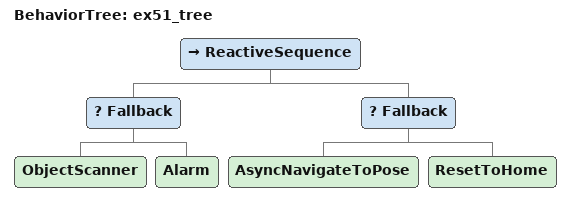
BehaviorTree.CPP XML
<?xml version="1.0" encoding="UTF-8"?>
<root BTCPP_format="4">
  <BehaviorTree ID="ex51_tree">
    <ReactiveSequence>
      <Fallback>
        <ObjectScanner />
        <Alarm />
      </Fallback>
      <Fallback>
        <AsyncNavigateToPose />
        <ResetToHome />
      </Fallback>
    </ReactiveSequence>
  </BehaviorTree>
</root>
